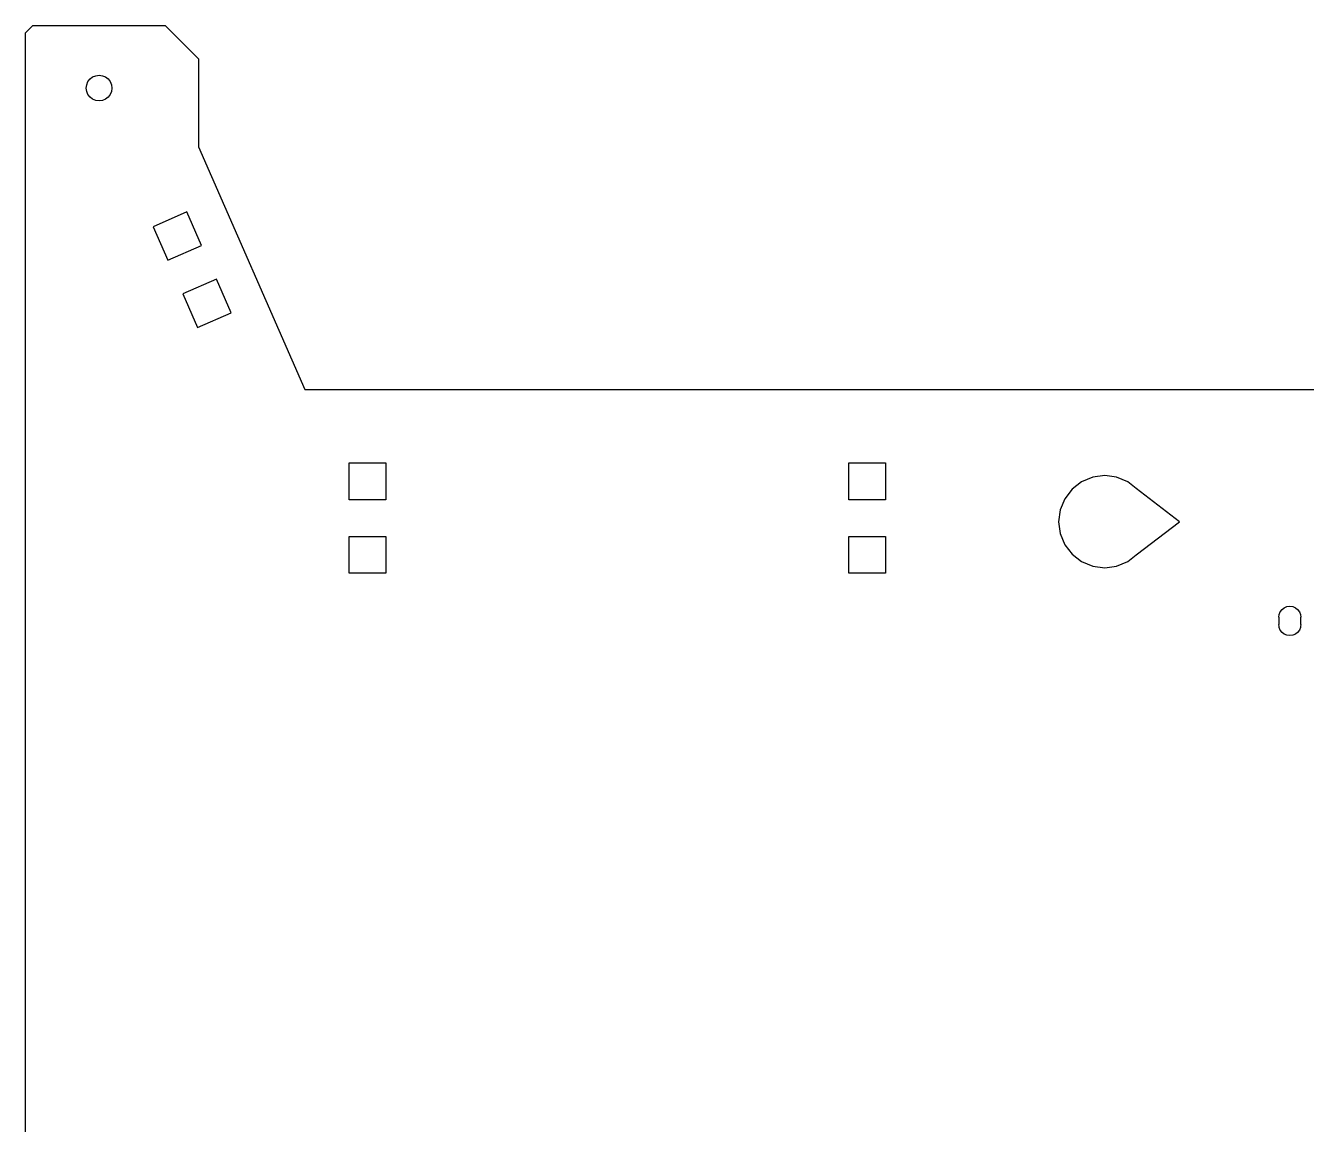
# Model space of a CAD drawing. Header units: metres. Extents: x 1010 to 1354, y 2481 to 2780.
# Drawn here: x 1009.8 to 1184.1, y 2630.7 to 2780.2 of the extents above; entities that cross this region are included whole.
import ezdxf

# ---------------------------------------------------------------- set-up
doc = ezdxf.new("R2010")
doc.units = ezdxf.units.M

msp = doc.modelspace()

# ---------------------------------------------------------------- linework, layer by layer
at = {"layer": 'GROUP0'}
for p, q in [((1009.84, 2779.24, 0), (1010.84, 2780.24, 0)), ((1010.84, 2780.24, 0), (1028.84, 2780.24, 0)), ((1028.84, 2780.24, 0), (1033.34, 2775.74, 0)), ((1009.84, 2482.24, 0), (1009.84, 2779.24, 0)), ((1033.34, 2775.74, 0), (1033.34, 2763.74, 0)), ((1018.15, 2772.2, 0), (1018.32, 2772.62, 0)), ((1018.32, 2772.62, 0), (1018.6, 2772.98, 0)), ((1018.6, 2772.98, 0), (1018.96, 2773.26, 0)), ((1018.96, 2773.26, 0), (1019.39, 2773.43, 0)), ((1019.39, 2773.43, 0), (1019.84, 2773.49, 0)), ((1019.84, 2773.49, 0), (1020.29, 2773.43, 0)), ((1020.29, 2773.43, 0), (1020.71, 2773.26, 0)), ((1020.71, 2773.26, 0), (1021.08, 2772.98, 0)), ((1021.08, 2772.98, 0), (1021.35, 2772.62, 0)), ((1021.35, 2772.62, 0), (1021.53, 2772.2, 0)), ((1018.09, 2771.74, 0), (1018.15, 2772.2, 0)), ((1018.15, 2771.29, 0), (1018.09, 2771.74, 0)), ((1018.32, 2770.87, 0), (1018.15, 2771.29, 0)), ((1018.6, 2770.51, 0), (1018.32, 2770.87, 0)), ((1021.35, 2770.87, 0), (1021.08, 2770.51, 0)), ((1021.53, 2771.29, 0), (1021.35, 2770.87, 0)), ((1021.53, 2772.2, 0), (1021.59, 2771.74, 0)), ((1021.59, 2771.74, 0), (1021.53, 2771.29, 0)), ((1018.96, 2770.23, 0), (1018.6, 2770.51, 0)), ((1019.39, 2770.05, 0), (1018.96, 2770.23, 0)), ((1019.84, 2769.99, 0), (1019.39, 2770.05, 0)), ((1020.29, 2770.05, 0), (1019.84, 2769.99, 0)), ((1020.71, 2770.23, 0), (1020.29, 2770.05, 0)), ((1021.08, 2770.51, 0), (1020.71, 2770.23, 0)), ((1033.34, 2763.74, 0), (1047.84, 2730.74, 0)), ((1031.77, 2754.89, 0), (1027.19, 2752.88, 0)), ((1033.78, 2750.32, 0), (1031.77, 2754.89, 0)), ((1027.19, 2752.88, 0), (1029.2, 2748.31, 0)), ((1029.2, 2748.31, 0), (1033.78, 2750.32, 0)), ((1035.79, 2745.74, 0), (1031.21, 2743.73, 0)), ((1037.8, 2741.16, 0), (1035.79, 2745.74, 0)), ((1031.21, 2743.73, 0), (1033.22, 2739.15, 0)), ((1033.22, 2739.15, 0), (1037.8, 2741.16, 0)), ((1047.84, 2730.74, 0), (1315.84, 2730.75, 0)), ((1053.84, 2720.74, 0), (1058.84, 2720.74, 0)), ((1053.84, 2715.74, 0), (1053.84, 2720.74, 0)), ((1058.84, 2720.74, 0), (1058.84, 2715.74, 0)), ((1121.84, 2715.74, 0), (1121.84, 2720.74, 0)), ((1121.84, 2720.74, 0), (1126.84, 2720.74, 0)), ((1126.84, 2720.74, 0), (1126.84, 2715.74, 0)), ((1155.02, 2718.79, 0), (1153.51, 2718.17, 0)), ((1156.65, 2719.01, 0), (1155.02, 2718.79, 0)), ((1158.27, 2718.79, 0), (1156.65, 2719.01, 0)), ((1159.78, 2718.17, 0), (1158.27, 2718.79, 0)), ((1152.22, 2717.17, 0), (1151.22, 2715.87, 0)), ((1153.51, 2718.17, 0), (1152.22, 2717.17, 0)), ((1160.94, 2717.27, 0), (1159.78, 2718.17, 0)), ((1166.84, 2712.74, 0), (1160.94, 2717.27, 0)), ((1058.84, 2715.74, 0), (1053.84, 2715.74, 0)), ((1126.84, 2715.74, 0), (1121.84, 2715.74, 0)), ((1151.22, 2715.87, 0), (1150.6, 2714.37, 0)), ((1150.6, 2714.37, 0), (1150.38, 2712.74, 0)), ((1150.38, 2712.74, 0), (1150.6, 2711.12, 0)), ((1160.94, 2708.22, 0), (1166.84, 2712.74, 0)), ((1053.84, 2705.74, 0), (1053.84, 2710.74, 0)), ((1053.84, 2710.74, 0), (1058.84, 2710.74, 0)), ((1058.84, 2710.74, 0), (1058.84, 2705.74, 0)), ((1121.84, 2710.74, 0), (1126.84, 2710.74, 0)), ((1121.84, 2705.74, 0), (1121.84, 2710.74, 0)), ((1126.84, 2710.74, 0), (1126.84, 2705.74, 0)), ((1150.6, 2711.12, 0), (1151.22, 2709.61, 0)), ((1151.22, 2709.61, 0), (1152.22, 2708.32, 0)), ((1152.22, 2708.32, 0), (1153.51, 2707.32, 0)), ((1159.78, 2707.32, 0), (1160.94, 2708.22, 0)), ((1153.51, 2707.32, 0), (1155.02, 2706.7, 0)), ((1155.02, 2706.7, 0), (1156.65, 2706.48, 0)), ((1156.65, 2706.48, 0), (1158.27, 2706.7, 0)), ((1158.27, 2706.7, 0), (1159.78, 2707.32, 0)), ((1058.84, 2705.74, 0), (1053.84, 2705.74, 0)), ((1126.84, 2705.74, 0), (1121.84, 2705.74, 0)), ((1180.78, 2700.8, 0), (1181.09, 2701.04, 0)), ((1181.09, 2701.04, 0), (1181.45, 2701.19, 0)), ((1181.45, 2701.19, 0), (1181.84, 2701.24, 0)), ((1181.84, 2701.24, 0), (1182.23, 2701.19, 0)), ((1182.23, 2701.19, 0), (1182.59, 2701.04, 0)), ((1182.59, 2701.04, 0), (1182.9, 2700.8, 0)), ((1180.34, 2699.74, 0), (1180.39, 2700.13, 0)), ((1180.34, 2699.74, 0), (1180.34, 2698.74, 0)), ((1180.39, 2700.13, 0), (1180.54, 2700.49, 0)), ((1180.54, 2700.49, 0), (1180.78, 2700.8, 0)), ((1182.9, 2700.8, 0), (1183.14, 2700.49, 0)), ((1183.14, 2700.49, 0), (1183.29, 2700.13, 0)), ((1183.29, 2700.13, 0), (1183.34, 2699.74, 0)), ((1183.34, 2698.74, 0), (1183.34, 2699.74, 0)), ((1180.37, 2698.49, 0), (1180.34, 2698.74, 0)), ((1180.39, 2698.35, 0), (1180.37, 2698.49, 0)), ((1180.54, 2697.99, 0), (1180.39, 2698.35, 0)), ((1180.78, 2697.68, 0), (1180.54, 2697.99, 0)), ((1181.09, 2697.44, 0), (1180.78, 2697.68, 0)), ((1181.45, 2697.29, 0), (1181.09, 2697.44, 0)), ((1182.59, 2697.44, 0), (1182.23, 2697.29, 0)), ((1182.9, 2697.68, 0), (1182.59, 2697.44, 0)), ((1183.14, 2697.99, 0), (1182.9, 2697.68, 0)), ((1183.29, 2698.35, 0), (1183.14, 2697.99, 0)), ((1183.31, 2698.49, 0), (1183.29, 2698.35, 0)), ((1183.34, 2698.74, 0), (1183.31, 2698.49, 0)), ((1181.84, 2697.24, 0), (1181.45, 2697.29, 0)), ((1182.23, 2697.29, 0), (1181.84, 2697.24, 0))]:
    msp.add_line(p, q, dxfattribs=at)

doc.saveas('drawing.dxf')
